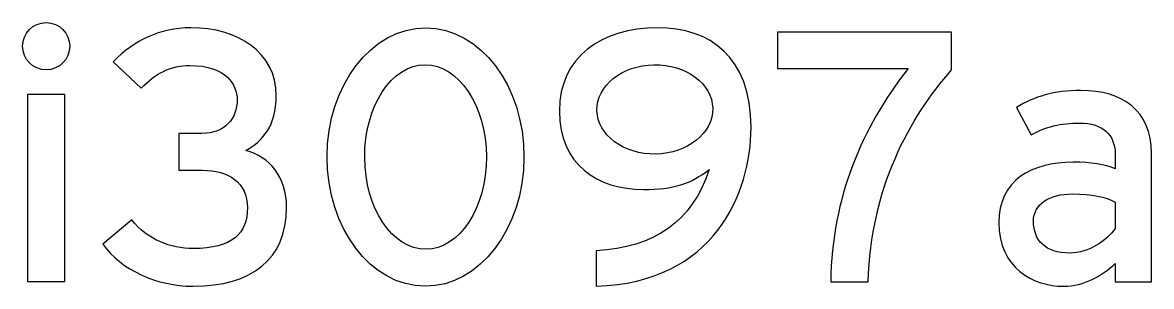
# Model space of a CAD drawing. Extents: x 5.5 to 12.5, y 5.1 to 18.5.
# Drawn here: x 11.965 to 12.493, y 5.116 to 5.239 of the extents above; entities that cross this region are included whole.
import ezdxf

# ---------------------------------------------------------------- set-up
doc = ezdxf.new("R2010")
doc.units = 0
doc.header["$MEASUREMENT"] = 0
doc.layers.add('DWG', color=2, linetype='CONTINUOUS')

msp = doc.modelspace()

# ---------------------------------------------------------------- linework, layer by layer
at = {"layer": 'DWG', "color": 7}
msp.add_lwpolyline([(11.96774, 5.11838), (11.96774, 5.20588), (11.98497, 5.20588), (11.98497, 5.11838)], close=True, dxfattribs=at)
msp.add_circle((11.97636, 5.22828), 0.01102, dxfattribs=at)
for centre, major_axis, ratio in [((12.15361, 5.1766), (-0.00017, -0.06029), 0.762854), ((12.15361, 5.1766), (-0.00017, 0.04306), 0.660043), ((12.26075, 5.19882), (-0.02704, -0.00052), 0.770797)]:
    msp.add_ellipse(centre, major_axis=major_axis, ratio=ratio, dxfattribs=at)
for points, knots in [([(12.04492, 5.11631), (12.02838, 5.11631), (12.01115, 5.12389), (12.00288, 5.13595), (12.00288, 5.13595), (12.01632, 5.14732), (12.01632, 5.14732), (12.02356, 5.13802), (12.03458, 5.13388), (12.04492, 5.13388), (12.06352, 5.13388), (12.07041, 5.14112), (12.07041, 5.15283), (12.07041, 5.16489), (12.06145, 5.1704), (12.04939, 5.1704), (12.04939, 5.1704), (12.03837, 5.1704), (12.03837, 5.1704), (12.03837, 5.1704), (12.03837, 5.18762), (12.03837, 5.18762), (12.03837, 5.18762), (12.04905, 5.18762), (12.04905, 5.18762), (12.06007, 5.18762), (12.06559, 5.19451), (12.06559, 5.20347), (12.06559, 5.21002), (12.06076, 5.21932), (12.04354, 5.21932), (12.03458, 5.21932), (12.027, 5.21553), (12.0208, 5.20864), (12.0208, 5.20864), (12.00771, 5.22104), (12.00771, 5.22104), (12.01735, 5.23103), (12.02941, 5.23689), (12.04388, 5.23689), (12.06593, 5.23689), (12.08384, 5.22552), (12.08384, 5.20519), (12.08384, 5.19107), (12.07764, 5.18418), (12.06972, 5.1797), (12.08074, 5.1766), (12.08867, 5.16764), (12.08867, 5.15283), (12.08867, 5.12906), (12.07248, 5.11631), (12.04492, 5.11631)], [0, 0, 0, 0, 1, 1, 1, 2, 2, 2, 3, 3, 3, 4, 4, 4, 5, 5, 5, 6, 6, 6, 7, 7, 7, 8, 8, 8, 9, 9, 9, 10, 10, 10, 11, 11, 11, 12, 12, 12, 13, 13, 13, 14, 14, 14, 15, 15, 15, 16, 16, 16, 17, 17, 17, 17]), ([(12.23336, 5.11631), (12.23336, 5.11631), (12.23336, 5.13285), (12.23336, 5.13285), (12.26023, 5.13423), (12.27849, 5.14663), (12.28607, 5.17074), (12.2778, 5.1642), (12.26954, 5.16144), (12.25541, 5.16144), (12.23405, 5.16144), (12.21614, 5.17316), (12.21614, 5.19796), (12.21614, 5.22345), (12.23612, 5.23689), (12.26196, 5.23689), (12.28642, 5.23689), (12.30571, 5.22345), (12.30571, 5.19038), (12.30571, 5.15972), (12.28848, 5.11803), (12.23336, 5.11631)], [0, 0, 0, 0, 1, 1, 1, 2, 2, 2, 3, 3, 3, 4, 4, 4, 5, 5, 5, 6, 6, 6, 7, 7, 7, 7]), ([(12.36049, 5.11838), (12.36049, 5.11838), (12.34292, 5.11838), (12.34292, 5.11838), (12.3436, 5.15834), (12.35739, 5.18969), (12.37909, 5.21794), (12.37909, 5.21794), (12.31811, 5.21794), (12.31811, 5.21794), (12.31811, 5.21794), (12.31811, 5.23482), (12.31811, 5.23482), (12.31811, 5.23482), (12.39942, 5.23482), (12.39942, 5.23482), (12.39942, 5.23482), (12.39942, 5.21725), (12.39942, 5.21725), (12.37978, 5.1952), (12.36152, 5.16179), (12.36049, 5.11838)], [0, 0, 0, 0, 1, 1, 1, 2, 2, 2, 3, 3, 3, 4, 4, 4, 5, 5, 5, 6, 6, 6, 7, 7, 7, 7]), ([(12.4759, 5.11838), (12.4759, 5.11838), (12.4759, 5.12699), (12.4759, 5.12699), (12.4697, 5.12113), (12.46143, 5.11631), (12.45178, 5.11631), (12.43766, 5.11631), (12.42146, 5.12458), (12.42146, 5.14594), (12.42146, 5.16558), (12.43662, 5.17419), (12.45626, 5.17419), (12.46453, 5.17419), (12.47107, 5.17316), (12.4759, 5.17109), (12.4759, 5.17109), (12.4759, 5.17763), (12.4759, 5.17763), (12.4759, 5.18694), (12.47004, 5.19245), (12.45936, 5.19245), (12.4504, 5.19245), (12.44317, 5.19073), (12.43662, 5.18694), (12.43662, 5.18694), (12.42973, 5.19968), (12.42973, 5.19968), (12.438, 5.20485), (12.4473, 5.20761), (12.4597, 5.20761), (12.47934, 5.20761), (12.49278, 5.1983), (12.49278, 5.17832), (12.49278, 5.17832), (12.49278, 5.11838), (12.49278, 5.11838), (12.49278, 5.11838), (12.4759, 5.11838), (12.4759, 5.11838)], [0, 0, 0, 0, 1, 1, 1, 2, 2, 2, 3, 3, 3, 4, 4, 4, 5, 5, 5, 6, 6, 6, 7, 7, 7, 8, 8, 8, 9, 9, 9, 10, 10, 10, 11, 11, 11, 12, 12, 12, 13, 13, 13, 13]), ([(12.4759, 5.15559), (12.47107, 5.158), (12.46522, 5.15938), (12.45591, 5.15938), (12.44489, 5.15938), (12.43766, 5.15455), (12.43766, 5.14663), (12.43766, 5.13767), (12.44317, 5.13181), (12.45454, 5.13181), (12.46384, 5.13181), (12.47176, 5.13767), (12.4759, 5.14318), (12.4759, 5.14318), (12.4759, 5.15559), (12.4759, 5.15559)], [0, 0, 0, 0, 1, 1, 1, 2, 2, 2, 3, 3, 3, 4, 4, 4, 5, 5, 5, 5])]:
    msp.add_open_spline(points, degree=3, knots=knots, dxfattribs=at)

doc.saveas('drawing.dxf')
